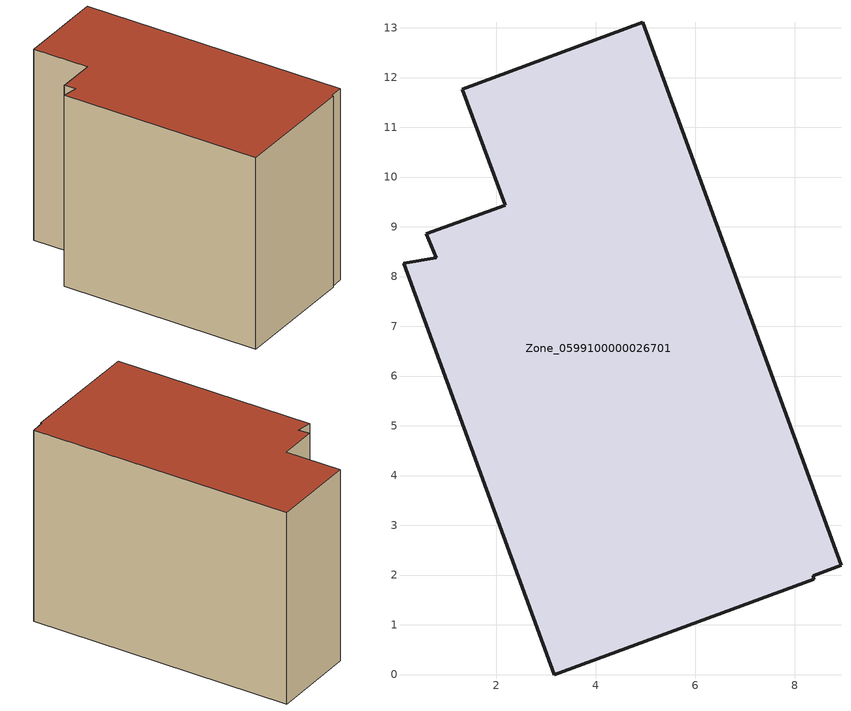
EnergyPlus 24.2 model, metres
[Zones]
Zone_0599100000026701
 floor ground (C_G): 2.18,9.44 1.32,11.76 4.95,13.11 8.93,2.2 8.38,1.99 8.39,1.91 3.17,0 0.14,8.26 0.79,8.38 0.6,8.86 z0
 wall outside (C_F): 1.32,11.76 2.18,9.44 0.6,8.86 0.79,8.38 0.14,8.26 3.17,0 8.39,1.91 8.38,1.99 8.93,2.2 4.95,13.11 1.32,11.76 z0:8.6
 roof outside (C_R): 8.38,1.99 8.93,2.2 4.95,13.11 1.32,11.76 2.18,9.44 0.6,8.86 0.79,8.38 0.14,8.26 3.17,0 8.39,1.91 z8.6
[BUILDING]
Pand.0599100000026701: North Axis=0; Terrain=City; Loads Convergence Tolerance Value=0.04; Temperature Convergence Tolerance Value=0.4; Solar Distribution=FullExterior; Maximum Number of Warmup Days=25; Minimum Number of Warmup Days=1
[Site:Location]
Rotterdam.The.Hague.AP_ZH_NLD Design_Conditions: Latitude=51.96; Longitude=4.45; Time Zone=1; Elevation=-4.5
[SITE:GROUNDTEMPERATURE:BUILDINGSURFACE]
18, 18, 18, 18, 18, 18, 18, 18, 18, 18, 18, 18
[MATERIAL] Thermal Absorptance=0.9; Solar Absorptance=0.7; Visible Absorptance=0.7
Name | Roughness | Thickness | Conductivity | Density | Specific Heat
G.TI.1946-1964 | MediumSmooth | 0.15 | 1 | 540 | 1210
F.TI.1946-1964 | Rough | 0.3 | 0.857143 | 1920 | 840
R.TI.1946-1964 | MediumRough | 0.2 | 0.277778 | 1500 | 1000
[CONSTRUCTION]
C_G: G.TI.1946-1964
C_F: F.TI.1946-1964
C_R: R.TI.1946-1964
[ZONE]
Zone_0599100000026701: Type=1; Multiplier=1; Ceiling Height=Autocalculate; Volume=Autocalculate; Floor Area=autocalculate; Part of Total Floor Area=Yes
[ZONEINFILTRATION:DESIGNFLOWRATE]
Infil_Zone_0599100000026701: Zone or ZoneList or Space or SpaceList=Zone_0599100000026701; Schedule=AlwaysOn; Design Flow Rate Calculation Method=Flow/Area; Flow Rate per Floor Area=0.003; Constant Term Coefficient=1; Temperature Term Coefficient=0; Velocity Term Coefficient=0; Velocity Squared Term Coefficient=0
[HVACTEMPLATE:ZONE:IDEALLOADSAIRSYSTEM]
Zone_0599100000026701: Maximum Heating Supply Air Temperature=50; Minimum Cooling Supply Air Temperature=13; Maximum Heating Supply Air Humidity Ratio=0.0156; Minimum Cooling Supply Air Humidity Ratio=0.0077; Heating Limit=NoLimit; Cooling Limit=NoLimit; Dehumidification Control Type=ConstantSensibleHeatRatio; Cooling Sensible Heat Ratio=0.7; Dehumidification Setpoint=60; Humidification Control Type=None; Humidification Setpoint=30; Outdoor Air Method=None; Outdoor Air Flow Rate per Person=0.00944; Outdoor Air Flow Rate per Zone Floor Area=0; Outdoor Air Flow Rate per Zone=0; Demand Controlled Ventilation Type=None; Outdoor Air Economizer Type=NoEconomizer; Heat Recovery Type=None; Sensible Heat Recovery Effectiveness=0.7; Latent Heat Recovery Effectiveness=0.65
[ZONECONTROL:THERMOSTAT]
ThermostatControl_Zone_0599100000026701: Zone or ZoneList=Zone_0599100000026701; Control Type Schedule=DualSetpointControlType; Control 1=Thermostat_Zone_0599100000026701; Temperature Difference Between Cutout And Setpoint=0
[THERMOSTATSETPOINT:DUALSETPOINT]
Thermostat_Zone_0599100000026701: Heating Setpoint Temperature Schedule=HeatingSetpoint_Zone_0599100000026701; Cooling Setpoint Temperature Schedule=CoolingSetpoint_Zone_0599100000026701
[SCHEDULE:COMPACT]
HeatingSetpoint_Zone_0599100000026701: Through: 12/31, For: AllDays, Until: 24:00, 21
CoolingSetpoint_Zone_0599100000026701: Through: 12/31, For: AllDays, Until: 24:00, 24
DualSetpointControlType: Through: 12/31, For: AllDays, Until: 24:00, 4
AlwaysOn: Through: 12/31, For: AllDays, Until: 24:00, 1
